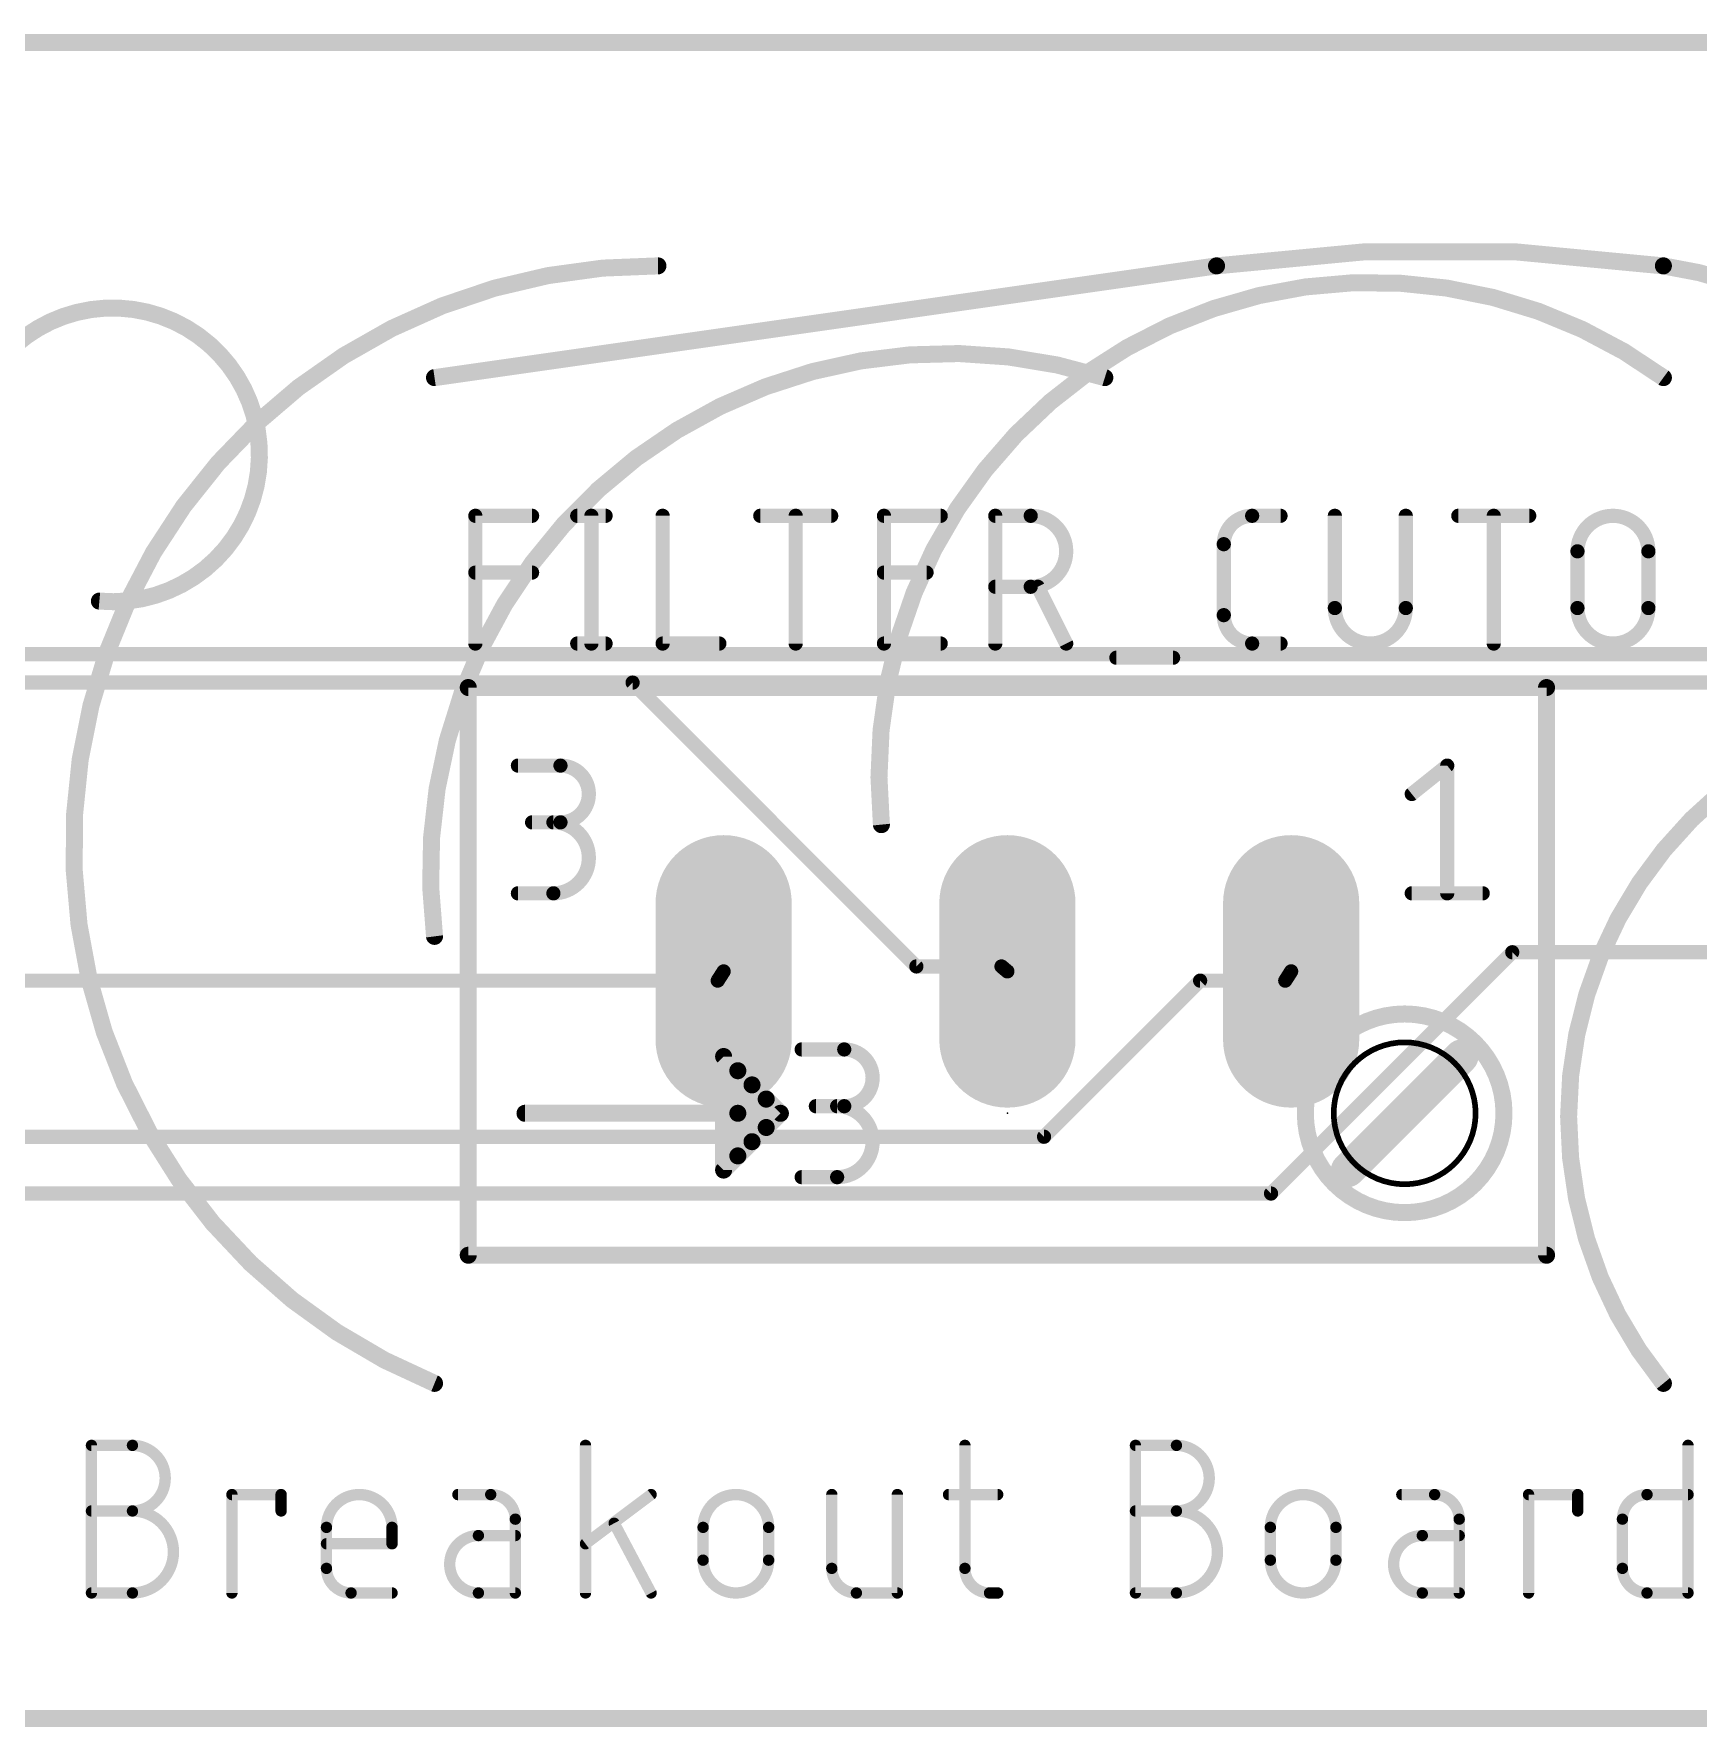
# Model space of a CAD drawing. Extents: x 0 to 140, y 0 to 15.
# Drawn here: x 83.41 to 98.31, y -0.08 to 15.08 of the extents above; entities that cross this region are included whole.
import ezdxf

# ---------------------------------------------------------------- set-up
doc = ezdxf.new("R2010")
doc.units = 0
for name, color, linetype in [('1', 12, 'CONTINUOUS'), ('16', 132, 'CONTINUOUS'), ('17', 110, 'CONTINUOUS'), ('20', 31, 'CONTINUOUS'), ('21', 253, 'CONTINUOUS'), ('22', 253, 'CONTINUOUS'), ('23', 53, 'CONTINUOUS'), ('25', 253, 'CONTINUOUS'), ('51', 253, 'CONTINUOUS')]:
    doc.layers.add(name, color=color, linetype=linetype)

# ---------------------------------------------------------------- blocks, each defined once
blk = doc.blocks.new('LONGP100')
at = {"const_width": 1}
blk.add_lwpolyline([(-0.5, 0), (0.5, 0)], dxfattribs=at)
at = {"const_width": 0.5}
for points in [[(-0.5, 0.25, 1), (-0.5, -0.25)], [(0.5, -0.25, 1), (0.5, 0.25)]]:
    blk.add_lwpolyline(points, format="xyb", dxfattribs=at)

msp = doc.modelspace()

# ---------------------------------------------------------------- linework, layer by layer
at = {"layer": '1', "const_width": 0.127}
for points in [[(80.772, 9.525), (120.904, 9.525)], [(80.899, 9.271), (118.618, 9.271)], [(94.488, 4.699), (96.647, 6.858)], [(96.647, 6.858), (119.126, 6.858)], [(82.55, 6.604), (89.535, 6.604)], [(89.535, 6.604), (89.5879, 6.6867)], [(92.456, 5.207), (93.853, 6.604)], [(93.853, 6.604), (94.615, 6.604)], [(94.615, 6.604), (94.6679, 6.6867)], [(73.533, 5.207), (92.456, 5.207)], [(71.882, 4.699), (94.488, 4.699)]]:
    msp.add_lwpolyline(points, dxfattribs=at)
at = {"layer": '1', "const_width": 0.0635}
for points in [[(96.647, 6.8898, 1), (96.647, 6.8263)], [(96.6695, 6.8355, 1), (96.6245, 6.8805)], [(89.535, 6.5723, 1), (89.535, 6.6357)], [(89.6147, 6.6696, 1), (89.5612, 6.7039)], [(93.853, 6.6357, 1), (93.853, 6.5723)], [(93.8755, 6.5815, 1), (93.8305, 6.6265)], [(94.615, 6.5723, 1), (94.615, 6.6357)], [(94.6947, 6.6696, 1), (94.6412, 6.7039)], [(89.5082, 6.6211, 1), (89.5618, 6.5869)], [(94.5882, 6.6211, 1), (94.6418, 6.5869)], [(92.4335, 5.2295, 1), (92.4785, 5.1845)], [(92.456, 5.1753, 1), (92.456, 5.2387)], [(94.4655, 4.7215, 1), (94.5105, 4.6765)], [(94.488, 4.6673, 1), (94.488, 4.7307)]]:
    msp.add_lwpolyline(points, format="xyb", dxfattribs=at)
at = {"layer": '16', "const_width": 0.127}
for points in [[(67.818, 9.271), (88.773, 9.271)], [(88.773, 9.271), (91.313, 6.731)], [(91.313, 6.731), (92.075, 6.731)], [(92.075, 6.731), (92.1279, 6.6867)]]:
    msp.add_lwpolyline(points, dxfattribs=at)
at = {"layer": '16', "const_width": 0.0635}
for points in [[(88.7955, 9.2935, 1), (88.7505, 9.2485)], [(88.773, 9.2393, 1), (88.773, 9.3028)], [(91.313, 6.7628, 1), (91.313, 6.6993)], [(91.2905, 6.7085, 1), (91.3355, 6.7535)], [(92.0954, 6.7554, 1), (92.0546, 6.7066)], [(92.075, 6.6993, 1), (92.075, 6.7628)], [(92.1075, 6.6624, 1), (92.1483, 6.7111)]]:
    msp.add_lwpolyline(points, format="xyb", dxfattribs=at)
at = {"layer": '20', "const_width": 0.1524}
for points in [[(0, 15), (140, 15)], [(140, 0), (0, 0)]]:
    msp.add_lwpolyline(points, dxfattribs=at)
at = {"layer": '21'}
for points, const_width in [([(98, 13, 0.0711), (94, 13)], 0.1524), ([(93.9946, 13.0377, 1), (94.0054, 12.9623)], 0.0762), ([(94.0054, 12.9623, 1), (93.9946, 13.0377)], 0.0762), ([(100, 12, 0.1623), (98, 13)], 0.1524), ([(98.0054, 13.0377, 1), (97.9946, 12.9623)], 0.0762), ([(97.9946, 12.9623, 1), (98.0054, 13.0377)], 0.0762), ([(84, 10, 1.7936), (83, 12)], 0.1524), ([(86.9946, 12.0377, 1), (87.0054, 11.9623)], 0.0762), ([(84.0034, 10.0379, 1), (83.9966, 9.9621)], 0.0762), ([(87.3019, 9.2649, 1), (87.3019, 9.1887)], 0.0762), ([(87.34, 9.2268, 1), (87.2638, 9.2268)], 0.0762), ([(96.992, 9.2268, 1), (96.9158, 9.2268)], 0.0762), ([(96.9539, 9.1887, 1), (96.9539, 9.2649)], 0.0762), ([(87.7464, 8.56, 1), (87.7464, 8.4965)], 0.0635), ([(88.1274, 8.56, 1), (88.1274, 8.4965)], 0.0635), ([(88.1274, 8.0203, 1), (88.1274, 8.5282)], 0.127), ([(88.1274, 8.4965, 1), (88.1274, 8.56)], 0.0635), ([(96.0967, 8.5282, 1), (96.0332, 8.5282)], 0.0635), ([(96.0847, 8.5035, 1), (96.0451, 8.553)], 0.0635), ([(95.7276, 8.299, 1), (95.7672, 8.2495)], 0.0635), ([(87.8734, 8.052, 1), (87.8734, 7.9885)], 0.0635), ([(88.0639, 7.3853, 1), (88.0639, 8.0203)], 0.127), ([(88.0639, 8.052, 1), (88.0639, 7.9885)], 0.0635), ([(88.1274, 8.052, 1), (88.1274, 7.9885)], 0.0635), ([(88.1274, 7.9885, 1), (88.1274, 8.052)], 0.0635), ([(87.7464, 7.417, 1), (87.7464, 7.3535)], 0.0635), ([(88.0639, 7.417, 1), (88.0639, 7.3535)], 0.0635), ([(88.0639, 7.3535, 1), (88.0639, 7.417)], 0.0635), ([(95.7474, 7.417, 1), (95.7474, 7.3535)], 0.0635), ([(96.3824, 7.3535, 1), (96.3824, 7.417)], 0.0635), ([(96.0332, 7.3853, 1), (96.0967, 7.3853)], 0.0635), ([(95.6839, 4.7818, 1), (95.6839, 6.0518, 1), (95.6839, 4.7818)], 0.0508), ([(96.2458, 5.8709, 1), (96.138, 5.9786)], 0.1524), ([(95.122, 4.9626, 1), (95.2298, 4.8549)], 0.1524), ([(87.3019, 4.1848, 1), (87.3019, 4.1086)], 0.0762), ([(87.2638, 4.1467, 1), (87.34, 4.1467)], 0.0762), ([(96.9158, 4.1467, 1), (96.992, 4.1467)], 0.0762), ([(96.9539, 4.1086, 1), (96.9539, 4.1848)], 0.0762), ([(83.9545, 2.4452, 1), (83.9037, 2.4452)], 0.0508), ([(83.9291, 2.4706, 1), (83.9291, 2.4198)], 0.0508), ([(84.296, 1.8582, 1), (84.296, 2.4452)], 0.1016), ([(84.296, 2.4706, 1), (84.296, 2.4198)], 0.0508), ([(84.296, 2.4198, 1), (84.296, 2.4706)], 0.0508), ([(88.3768, 2.4452, 1), (88.326, 2.4452)], 0.0508), ([(91.7732, 2.4452, 1), (91.7224, 2.4452)], 0.0508), ([(93.2997, 2.4452, 1), (93.2489, 2.4452)], 0.0508), ([(93.2743, 2.4706, 1), (93.2743, 2.4198)], 0.0508), ([(93.6412, 1.8582, 1), (93.6412, 2.4452)], 0.1016), ([(93.6412, 2.4706, 1), (93.6412, 2.4198)], 0.0508), ([(93.6412, 2.4198, 1), (93.6412, 2.4706)], 0.0508), ([(98.2457, 2.4452, 1), (98.1949, 2.4452)], 0.0508), ([(85.2118, 2.0049, 1), (85.161, 2.0049)], 0.0508), ([(85.1864, 2.0303, 1), (85.1864, 1.9795)], 0.0508), ([(85.6521, 2.0049, 1), (85.6013, 2.0049)], 0.0508), ([(85.6267, 1.9795, 1), (85.6267, 2.0303)], 0.0508), ([(86.6198, 1.7114, 1), (86.0328, 1.7114)], 0.1016), ([(87.2094, 2.0303, 1), (87.2094, 1.9795)], 0.0508), ([(87.723, 1.7848, 0.4142), (87.5029, 2.005)], 0.1016), ([(87.5029, 2.0303, 1), (87.5029, 1.9795)], 0.0508), ([(87.5029, 1.9795, 1), (87.5029, 2.0303)], 0.0508), ([(88.9537, 1.9846, 1), (88.9232, 2.0253)], 0.0508), ([(89.9909, 1.7114, 1), (89.4039, 1.7114)], 0.1016), ([(90.5814, 2.0049, 1), (90.5306, 2.0049)], 0.0508), ([(91.1685, 2.0049, 1), (91.1176, 2.0049)], 0.0508), ([(91.6011, 2.0303, 1), (91.6011, 1.9795)], 0.0508), ([(92.0413, 1.9795, 1), (92.0413, 2.0303)], 0.0508), ([(95.0689, 1.7114, 1), (94.4818, 1.7114)], 0.1016), ([(95.6584, 2.0303, 1), (95.6584, 1.9795)], 0.0508), ([(96.1721, 1.7848, 0.4142), (95.952, 2.005)], 0.1016), ([(95.952, 2.0303, 1), (95.952, 1.9795)], 0.0508), ([(95.952, 1.9795, 1), (95.952, 2.0303)], 0.0508), ([(96.8186, 2.0049, 1), (96.7678, 2.0049)], 0.0508), ([(96.7932, 2.0303, 1), (96.7932, 1.9795)], 0.0508), ([(97.2588, 2.0049, 1), (97.208, 2.0049)], 0.0508), ([(97.2334, 1.9795, 1), (97.2334, 2.0303)], 0.0508), ([(97.8535, 2.0049, 0.4142), (97.6333, 1.7848)], 0.1016), ([(97.8535, 2.0303, 1), (97.8535, 1.9795)], 0.0508), ([(97.8535, 1.9795, 1), (97.8535, 2.0303)], 0.0508), ([(98.2203, 1.9795, 1), (98.2203, 2.0303)], 0.0508), ([(83.9291, 1.8836, 1), (83.9291, 1.8328)], 0.0508), ([(84.296, 1.1244, 1), (84.296, 1.8582)], 0.1016), ([(84.296, 1.8836, 1), (84.296, 1.8328)], 0.0508), ([(84.296, 1.8836, 1), (84.296, 1.8328)], 0.0508), ([(84.296, 1.8328, 1), (84.296, 1.8836)], 0.0508), ([(85.6013, 1.8582, 1), (85.6521, 1.8582)], 0.0508), ([(87.7484, 1.7848, 1), (87.6976, 1.7848)], 0.0508), ([(93.2743, 1.8836, 1), (93.2743, 1.8328)], 0.0508), ([(93.6412, 1.1244, 1), (93.6412, 1.8582)], 0.1016), ([(93.6412, 1.8836, 1), (93.6412, 1.8328)], 0.0508), ([(93.6412, 1.8836, 1), (93.6412, 1.8328)], 0.0508), ([(93.6412, 1.8328, 1), (93.6412, 1.8836)], 0.0508), ([(96.1975, 1.7848, 1), (96.1467, 1.7848)], 0.0508), ([(97.208, 1.8582, 1), (97.2588, 1.8582)], 0.0508), ([(97.6587, 1.7848, 1), (97.6079, 1.7848)], 0.0508), ([(86.0582, 1.7114, 1), (86.0074, 1.7114)], 0.0508), ([(86.0074, 1.7114, 1), (86.0582, 1.7114)], 0.0508), ([(86.6452, 1.7114, 1), (86.5944, 1.7114)], 0.0508), ([(86.5944, 1.7114, 1), (86.6452, 1.7114)], 0.0508), ([(87.3928, 1.6381, 1), (87.3928, 1.1244)], 0.1016), ([(87.3928, 1.6635, 1), (87.3928, 1.6127)], 0.0508), ([(87.3928, 1.6127, 1), (87.3928, 1.6635)], 0.0508), ([(87.6976, 1.7848, 1), (87.7484, 1.7848)], 0.0508), ([(87.723, 1.6127, 1), (87.723, 1.6635)], 0.0508), ([(88.6307, 1.76, 1), (88.5858, 1.7362)], 0.0508), ([(89.4293, 1.7114, 1), (89.3785, 1.7114)], 0.0508), ([(89.3785, 1.7114, 1), (89.4293, 1.7114)], 0.0508), ([(90.0163, 1.7114, 1), (89.9655, 1.7114)], 0.0508), ([(89.9655, 1.7114, 1), (90.0163, 1.7114)], 0.0508), ([(94.5072, 1.7114, 1), (94.4564, 1.7114)], 0.0508), ([(94.4564, 1.7114, 1), (94.5072, 1.7114)], 0.0508), ([(95.0943, 1.7114, 1), (95.0435, 1.7114)], 0.0508), ([(95.0435, 1.7114, 1), (95.0943, 1.7114)], 0.0508), ([(95.8419, 1.6381, 1), (95.8419, 1.1244)], 0.1016), ([(95.8419, 1.6635, 1), (95.8419, 1.6127)], 0.0508), ([(95.8419, 1.6127, 1), (95.8419, 1.6635)], 0.0508), ([(96.1467, 1.7848, 1), (96.1975, 1.7848)], 0.0508), ([(96.1721, 1.6127, 1), (96.1721, 1.6635)], 0.0508), ([(97.6079, 1.7848, 1), (97.6587, 1.7848)], 0.0508), ([(86.0328, 1.5901, 1), (86.0328, 1.5393)], 0.0508), ([(86.5944, 1.5647, 1), (86.6452, 1.5647)], 0.0508), ([(86.6198, 1.5393, 1), (86.6198, 1.5901)], 0.0508), ([(88.3362, 1.585, 1), (88.3667, 1.5444)], 0.0508), ([(86.0328, 1.3445, 0.4142), (86.2529, 1.1244)], 0.1016), ([(86.0582, 1.3445, 1), (86.0074, 1.3445)], 0.0508), ([(86.0074, 1.3445, 1), (86.0582, 1.3445)], 0.0508), ([(89.4039, 1.4179, 1), (89.9909, 1.4179)], 0.1016), ([(89.4293, 1.4179, 1), (89.3785, 1.4179)], 0.0508), ([(89.3785, 1.4179, 1), (89.4293, 1.4179)], 0.0508), ([(90.0163, 1.4179, 1), (89.9655, 1.4179)], 0.0508), ([(89.9655, 1.4179, 1), (90.0163, 1.4179)], 0.0508), ([(90.556, 1.3445, 0.4142), (90.7762, 1.1244)], 0.1016), ([(90.5814, 1.3445, 1), (90.5306, 1.3445)], 0.0508), ([(90.5306, 1.3445, 1), (90.5814, 1.3445)], 0.0508), ([(91.7478, 1.3445, 0.4142), (91.968, 1.1244)], 0.1016), ([(91.7732, 1.3445, 1), (91.7224, 1.3445)], 0.0508), ([(91.7224, 1.3445, 1), (91.7732, 1.3445)], 0.0508), ([(94.4818, 1.4179, 1), (95.0689, 1.4179)], 0.1016), ([(94.5072, 1.4179, 1), (94.4564, 1.4179)], 0.0508), ([(94.4564, 1.4179, 1), (94.5072, 1.4179)], 0.0508), ([(95.0943, 1.4179, 1), (95.0435, 1.4179)], 0.0508), ([(95.0435, 1.4179, 1), (95.0943, 1.4179)], 0.0508), ([(97.6333, 1.3445, 0.4142), (97.8535, 1.1244)], 0.1016), ([(97.6587, 1.3445, 1), (97.6079, 1.3445)], 0.0508), ([(97.6079, 1.3445, 1), (97.6587, 1.3445)], 0.0508), ([(83.9291, 1.1498, 1), (83.9291, 1.099)], 0.0508), ([(83.9037, 1.1244, 1), (83.9545, 1.1244)], 0.0508), ([(84.296, 1.1498, 1), (84.296, 1.099)], 0.0508), ([(84.296, 1.099, 1), (84.296, 1.1498)], 0.0508), ([(85.161, 1.1244, 1), (85.2118, 1.1244)], 0.0508), ([(86.2529, 1.1498, 1), (86.2529, 1.099)], 0.0508), ([(86.2529, 1.099, 1), (86.2529, 1.1498)], 0.0508), ([(86.6198, 1.099, 1), (86.6198, 1.1498)], 0.0508), ([(87.3928, 1.1498, 1), (87.3928, 1.099)], 0.0508), ([(87.3928, 1.099, 1), (87.3928, 1.1498)], 0.0508), ([(87.6976, 1.1244, 1), (87.7484, 1.1244)], 0.0508), ([(87.723, 1.099, 1), (87.723, 1.1498)], 0.0508), ([(88.326, 1.1244, 1), (88.3768, 1.1244)], 0.0508), ([(88.916, 1.1125, 1), (88.9609, 1.1363)], 0.0508), ([(90.7762, 1.1498, 1), (90.7762, 1.099)], 0.0508), ([(90.7762, 1.099, 1), (90.7762, 1.1498)], 0.0508), ([(91.1176, 1.1244, 1), (91.1685, 1.1244)], 0.0508), ([(91.1431, 1.099, 1), (91.1431, 1.1498)], 0.0508), ([(91.968, 1.1498, 1), (91.968, 1.099)], 0.0508), ([(91.968, 1.099, 1), (91.968, 1.1498)], 0.0508), ([(92.0413, 1.099, 1), (92.0413, 1.1498)], 0.0508), ([(93.2743, 1.1498, 1), (93.2743, 1.099)], 0.0508), ([(93.2489, 1.1244, 1), (93.2997, 1.1244)], 0.0508), ([(93.6412, 1.1498, 1), (93.6412, 1.099)], 0.0508), ([(93.6412, 1.099, 1), (93.6412, 1.1498)], 0.0508), ([(95.8419, 1.1498, 1), (95.8419, 1.099)], 0.0508), ([(95.8419, 1.099, 1), (95.8419, 1.1498)], 0.0508), ([(96.1467, 1.1244, 1), (96.1975, 1.1244)], 0.0508), ([(96.1721, 1.099, 1), (96.1721, 1.1498)], 0.0508), ([(96.7678, 1.1244, 1), (96.8186, 1.1244)], 0.0508), ([(97.8535, 1.1498, 1), (97.8535, 1.099)], 0.0508), ([(97.8535, 1.099, 1), (97.8535, 1.1498)], 0.0508), ([(98.1949, 1.1244, 1), (98.2457, 1.1244)], 0.0508), ([(98.2203, 1.099, 1), (98.2203, 1.1498)], 0.0508)]:
    msp.add_lwpolyline(points, format="xyb", dxfattribs=dict(at, const_width=const_width))
for points, const_width in [([(87, 12), (94, 13)], 0.1524), ([(87.3019, 9.2268), (96.9539, 9.2268)], 0.1524), ([(87.3019, 4.1467), (87.3019, 9.2268)], 0.1524), ([(96.9539, 9.2268), (96.9539, 4.1467)], 0.1524), ([(87.7464, 8.5282), (88.1274, 8.5282)], 0.127), ([(95.7474, 8.2743), (96.0649, 8.5282)], 0.127), ([(96.0649, 8.5282), (96.0649, 7.3853)], 0.127), ([(88.1274, 8.0203), (87.8734, 8.0203)], 0.127), ([(87.7464, 7.3853), (88.0639, 7.3853)], 0.127), ([(95.7474, 7.3853), (96.3824, 7.3853)], 0.127), ([(96.1919, 5.9248), (95.1759, 4.9088)], 0.3048), ([(87.3019, 4.1467), (96.9539, 4.1467)], 0.1524), ([(83.9291, 1.1244), (83.9291, 2.4452)], 0.1016), ([(83.9291, 2.4452), (84.296, 2.4452)], 0.1016), ([(88.3514, 1.1244), (88.3514, 2.4452)], 0.1016), ([(91.7478, 2.4452), (91.7478, 1.3445)], 0.1016), ([(93.2743, 1.1244), (93.2743, 2.4452)], 0.1016), ([(93.2743, 2.4452), (93.6412, 2.4452)], 0.1016), ([(98.2203, 2.4452), (98.2203, 1.1244)], 0.1016), ([(85.1864, 1.1244), (85.1864, 2.0049)], 0.1016), ([(85.1864, 2.0049), (85.6267, 2.0049)], 0.1016), ([(85.6267, 2.0049), (85.6267, 1.8582)], 0.1016), ([(87.5029, 2.0049), (87.2094, 2.0049)], 0.1016), ([(88.9385, 2.0049), (88.3514, 1.5647)], 0.1016), ([(90.556, 2.0049), (90.556, 1.3445)], 0.1016), ([(91.1431, 1.1244), (91.1431, 2.0049)], 0.1016), ([(91.6011, 2.0049), (92.0413, 2.0049)], 0.1016), ([(95.952, 2.0049), (95.6584, 2.0049)], 0.1016), ([(96.7932, 1.1244), (96.7932, 2.0049)], 0.1016), ([(96.7932, 2.0049), (97.2334, 2.0049)], 0.1016), ([(97.2334, 2.0049), (97.2334, 1.8582)], 0.1016), ([(97.8535, 2.0049), (98.2203, 2.0049)], 0.1016), ([(83.9291, 1.8582), (84.296, 1.8582)], 0.1016), ([(87.723, 1.1244), (87.723, 1.7848)], 0.1016), ([(93.2743, 1.8582), (93.6412, 1.8582)], 0.1016), ([(96.1721, 1.1244), (96.1721, 1.7848)], 0.1016), ([(97.6333, 1.3445), (97.6333, 1.7848)], 0.1016), ([(86.0328, 1.3445), (86.0328, 1.7114)], 0.1016), ([(86.6198, 1.7114), (86.6198, 1.5647)], 0.1016), ([(87.723, 1.6381), (87.3928, 1.6381)], 0.1016), ([(88.9385, 1.1244), (88.6083, 1.7481)], 0.1016), ([(89.4039, 1.4179), (89.4039, 1.7114)], 0.1016), ([(89.9909, 1.7114), (89.9909, 1.4179)], 0.1016), ([(94.4818, 1.4179), (94.4818, 1.7114)], 0.1016), ([(95.0689, 1.7114), (95.0689, 1.4179)], 0.1016), ([(96.1721, 1.6381), (95.8419, 1.6381)], 0.1016), ([(86.6198, 1.5647), (86.0328, 1.5647)], 0.1016), ([(84.296, 1.1244), (83.9291, 1.1244)], 0.1016), ([(86.6198, 1.1244), (86.2529, 1.1244)], 0.1016), ([(87.3928, 1.1244), (87.723, 1.1244)], 0.1016), ([(90.7762, 1.1244), (91.1431, 1.1244)], 0.1016), ([(91.968, 1.1244), (92.0413, 1.1244)], 0.1016), ([(93.6412, 1.1244), (93.2743, 1.1244)], 0.1016), ([(95.8419, 1.1244), (96.1721, 1.1244)], 0.1016), ([(98.2203, 1.1244), (97.8535, 1.1244)], 0.1016)]:
    msp.add_lwpolyline(points, dxfattribs=dict(at, const_width=const_width))
at = {"layer": '22'}
for points, const_width in [([(89, 13, 0.8258), (87, 3)], 0.1524), ([(88.9997, 12.9619, 1), (89.0003, 13.0381)], 0.0762), ([(98, 12, 0.6487), (91, 8)], 0.1524), ([(93, 12, 0.5473), (87, 7)], 0.1524), ([(92.9885, 11.9637, 1), (93.0115, 12.0363)], 0.0762), ([(97.9775, 11.9693, 1), (98.0225, 12.0307)], 0.0762), ([(102, 9, 0.7383), (98, 3)], 0.1524), ([(90.9621, 7.9962, 1), (91.0379, 8.0038)], 0.0762), ([(86.9622, 6.9952, 1), (87.0378, 7.0048)], 0.0762), ([(86.9856, 2.9647, 1), (87.0144, 3.0353)], 0.0762), ([(97.9705, 2.9759, 1), (98.0295, 3.0241)], 0.0762)]:
    msp.add_lwpolyline(points, format="xyb", dxfattribs=dict(at, const_width=const_width))
at = {"layer": '23'}
msp.add_point((92.1279, 5.4168), dxfattribs=at)
at = {"layer": '25', "const_width": 0.127}
for points in [[(87.3654, 9.6204), (87.3654, 10.7635)], [(87.3654, 10.7635), (87.8734, 10.7635)], [(88.2773, 10.7635), (88.5313, 10.7635)], [(88.4043, 10.7635), (88.4043, 9.6204)], [(89.0418, 10.7635), (89.0418, 9.6204)], [(89.9156, 10.7635), (90.5506, 10.7635)], [(90.2331, 9.6204), (90.2331, 10.7635)], [(91.023, 9.6204), (91.023, 10.7635)], [(91.023, 10.7635), (91.531, 10.7635)], [(92.0193, 9.6204), (92.0193, 10.7635)], [(92.0193, 10.7635), (92.3368, 10.7635)], [(94.3187, 10.7635), (94.5727, 10.7635)], [(95.059, 10.7635), (95.059, 9.938)], [(95.6941, 9.938), (95.6941, 10.7635)], [(96.1639, 10.7635), (96.799, 10.7635)], [(96.4815, 9.6204), (96.4815, 10.7635)], [(94.0647, 9.8745), (94.0647, 10.5095)], [(97.2308, 9.938), (97.2308, 10.4459)], [(97.8658, 10.4459), (97.8658, 9.938)], [(87.3654, 10.2554), (87.8734, 10.2554)], [(91.023, 10.2554), (91.404, 10.2554)], [(92.3368, 10.1285), (92.0193, 10.1285)], [(92.6543, 9.6204), (92.4003, 10.1285)], [(88.2773, 9.6204), (88.5313, 9.6204)], [(89.0418, 9.6204), (89.5498, 9.6204)], [(91.531, 9.6204), (91.023, 9.6204)], [(93.1033, 9.4935), (93.6113, 9.4935)], [(94.5727, 9.6204), (94.3187, 9.6204)]]:
    msp.add_lwpolyline(points, dxfattribs=at)
at = {"layer": '25'}
for points, const_width in [([(87.3972, 10.7635, 1), (87.3337, 10.7635)], 0.0635), ([(87.3654, 10.7952, 1), (87.3654, 10.7317)], 0.0635), ([(87.8734, 10.7317, 1), (87.8734, 10.7952)], 0.0635), ([(88.2773, 10.7952, 1), (88.2773, 10.7317)], 0.0635), ([(88.436, 10.7635, 1), (88.3725, 10.7635)], 0.0635), ([(88.5313, 10.7317, 1), (88.5313, 10.7952)], 0.0635), ([(89.0736, 10.7635, 1), (89.0101, 10.7635)], 0.0635), ([(89.9156, 10.7952, 1), (89.9156, 10.7317)], 0.0635), ([(90.2648, 10.7635, 1), (90.2013, 10.7635)], 0.0635), ([(90.5506, 10.7317, 1), (90.5506, 10.7952)], 0.0635), ([(91.0547, 10.7635, 1), (90.9912, 10.7635)], 0.0635), ([(91.023, 10.7952, 1), (91.023, 10.7317)], 0.0635), ([(91.531, 10.7317, 1), (91.531, 10.7952)], 0.0635), ([(92.0511, 10.7635, 1), (91.9876, 10.7635)], 0.0635), ([(92.0193, 10.7952, 1), (92.0193, 10.7317)], 0.0635), ([(92.3368, 10.1285, 1), (92.3368, 10.7635)], 0.127), ([(92.3368, 10.7952, 1), (92.3368, 10.7317)], 0.0635), ([(92.3368, 10.7317, 1), (92.3368, 10.7952)], 0.0635), ([(94.3187, 10.7635, 0.4142), (94.0647, 10.5095)], 0.127), ([(94.3187, 10.7952, 1), (94.3187, 10.7317)], 0.0635), ([(94.3187, 10.7317, 1), (94.3187, 10.7952)], 0.0635), ([(94.5727, 10.7317, 1), (94.5727, 10.7952)], 0.0635), ([(95.0908, 10.7635, 1), (95.0273, 10.7635)], 0.0635), ([(95.7258, 10.7635, 1), (95.6623, 10.7635)], 0.0635), ([(96.1639, 10.7952, 1), (96.1639, 10.7317)], 0.0635), ([(96.5132, 10.7635, 1), (96.4497, 10.7635)], 0.0635), ([(96.799, 10.7317, 1), (96.799, 10.7952)], 0.0635), ([(97.8658, 10.4459, 1), (97.2308, 10.4459)], 0.127), ([(94.0965, 10.5095, 1), (94.033, 10.5095)], 0.0635), ([(94.033, 10.5095, 1), (94.0965, 10.5095)], 0.0635), ([(97.2625, 10.4459, 1), (97.199, 10.4459)], 0.0635), ([(97.199, 10.4459, 1), (97.2625, 10.4459)], 0.0635), ([(97.8975, 10.4459, 1), (97.834, 10.4459)], 0.0635), ([(97.834, 10.4459, 1), (97.8975, 10.4459)], 0.0635), ([(87.3654, 10.2872, 1), (87.3654, 10.2237)], 0.0635), ([(87.8734, 10.2237, 1), (87.8734, 10.2872)], 0.0635), ([(91.023, 10.2872, 1), (91.023, 10.2237)], 0.0635), ([(91.404, 10.2237, 1), (91.404, 10.2872)], 0.0635), ([(92.0193, 10.1602, 1), (92.0193, 10.0967)], 0.0635), ([(92.3368, 10.1602, 1), (92.3368, 10.0967)], 0.0635), ([(92.3368, 10.0967, 1), (92.3368, 10.1602)], 0.0635), ([(92.4287, 10.1426, 1), (92.3719, 10.1143)], 0.0635), ([(95.059, 9.938, 1), (95.6941, 9.938)], 0.127), ([(95.0908, 9.938, 1), (95.0273, 9.938)], 0.0635), ([(95.7258, 9.938, 1), (95.6623, 9.938)], 0.0635), ([(97.2625, 9.938, 1), (97.199, 9.938)], 0.0635), ([(97.2308, 9.938, 1), (97.8658, 9.938)], 0.127), ([(97.8975, 9.938, 1), (97.834, 9.938)], 0.0635), ([(94.0647, 9.8745, 0.4142), (94.3187, 9.6204)], 0.127), ([(94.0965, 9.8745, 1), (94.033, 9.8745)], 0.0635), ([(94.033, 9.8745, 1), (94.0965, 9.8745)], 0.0635), ([(95.0273, 9.938, 1), (95.0908, 9.938)], 0.0635), ([(95.6623, 9.938, 1), (95.7258, 9.938)], 0.0635), ([(97.199, 9.938, 1), (97.2625, 9.938)], 0.0635), ([(97.834, 9.938, 1), (97.8975, 9.938)], 0.0635), ([(87.3337, 9.6204, 1), (87.3972, 9.6204)], 0.0635), ([(88.2773, 9.6522, 1), (88.2773, 9.5887)], 0.0635), ([(88.3725, 9.6204, 1), (88.436, 9.6204)], 0.0635), ([(88.5313, 9.5887, 1), (88.5313, 9.6522)], 0.0635), ([(89.0418, 9.6522, 1), (89.0418, 9.5887)], 0.0635), ([(89.0101, 9.6204, 1), (89.0736, 9.6204)], 0.0635), ([(89.5498, 9.5887, 1), (89.5498, 9.6522)], 0.0635), ([(90.2013, 9.6204, 1), (90.2648, 9.6204)], 0.0635), ([(91.023, 9.6522, 1), (91.023, 9.5887)], 0.0635), ([(90.9912, 9.6204, 1), (91.0547, 9.6204)], 0.0635), ([(91.531, 9.5887, 1), (91.531, 9.6522)], 0.0635), ([(91.9876, 9.6204, 1), (92.0511, 9.6204)], 0.0635), ([(92.6259, 9.6063, 1), (92.6827, 9.6346)], 0.0635), ([(93.1033, 9.5252, 1), (93.1033, 9.4617)], 0.0635), ([(93.6113, 9.4617, 1), (93.6113, 9.5252)], 0.0635), ([(94.3187, 9.6522, 1), (94.3187, 9.5887)], 0.0635), ([(94.3187, 9.5887, 1), (94.3187, 9.6522)], 0.0635), ([(94.5727, 9.5887, 1), (94.5727, 9.6522)], 0.0635), ([(96.4497, 9.6204, 1), (96.5132, 9.6204)], 0.0635)]:
    msp.add_lwpolyline(points, format="xyb", dxfattribs=dict(at, const_width=const_width))
at = {"layer": '51'}
for points, const_width in [([(95.6839, 4.5278, 1), (95.6839, 6.3058, 1), (95.6839, 4.5278)], 0.1524), ([(89.626, 5.9248, 1), (89.5498, 5.9248)], 0.0762), ([(89.6148, 5.9517, 1), (89.561, 5.8978)], 0.0762), ([(90.2864, 6.02, 1), (90.2864, 5.9565)], 0.0635), ([(90.6674, 5.4802, 1), (90.6674, 5.9882)], 0.127), ([(90.6674, 6.02, 1), (90.6674, 5.9565)], 0.0635), ([(90.6674, 5.9565, 1), (90.6674, 6.02)], 0.0635), ([(89.753, 5.7978, 1), (89.6768, 5.7978)], 0.0762), ([(89.7418, 5.8247, 1), (89.688, 5.7708)], 0.0762), ([(89.688, 5.7708, 1), (89.7418, 5.8247)], 0.0762), ([(89.88, 5.6707, 1), (89.8038, 5.6707)], 0.0762), ([(89.8688, 5.6977, 1), (89.815, 5.6438)], 0.0762), ([(89.815, 5.6438, 1), (89.8688, 5.6977)], 0.0762), ([(90.007, 5.5438, 1), (89.9308, 5.5438)], 0.0762), ([(89.9958, 5.5707, 1), (89.942, 5.5168)], 0.0762), ([(89.942, 5.5168, 1), (89.9958, 5.5707)], 0.0762), ([(87.8099, 5.4549, 1), (87.8099, 5.3787)], 0.0762), ([(89.7149, 5.4549, 1), (89.7149, 5.3787)], 0.0762), ([(89.753, 5.4168, 1), (89.6768, 5.4168)], 0.0762), ([(89.6768, 5.4168, 1), (89.753, 5.4168)], 0.0762), ([(89.7149, 5.3787, 1), (89.7149, 5.4549)], 0.0762), ([(90.1228, 5.3898, 1), (90.069, 5.4437)], 0.0762), ([(90.069, 5.3898, 1), (90.1228, 5.4437)], 0.0762), ([(90.0959, 5.3787, 1), (90.0959, 5.4549)], 0.0762), ([(90.4134, 5.512, 1), (90.4134, 5.4485)], 0.0635), ([(90.6039, 4.8453, 1), (90.6039, 5.4802)], 0.127), ([(90.6039, 5.512, 1), (90.6039, 5.4485)], 0.0635), ([(90.6674, 5.512, 1), (90.6674, 5.4485)], 0.0635), ([(90.6674, 5.4485, 1), (90.6674, 5.512)], 0.0635), ([(89.942, 5.3167, 1), (89.9958, 5.2628)], 0.0762), ([(89.9308, 5.2898, 1), (90.007, 5.2898)], 0.0762), ([(89.9958, 5.2628, 1), (89.942, 5.3167)], 0.0762), ([(89.815, 5.1897, 1), (89.8688, 5.1358)], 0.0762), ([(89.8038, 5.1627, 1), (89.88, 5.1627)], 0.0762), ([(89.8688, 5.1358, 1), (89.815, 5.1897)], 0.0762), ([(89.688, 5.0627, 1), (89.7418, 5.0088)], 0.0762), ([(89.6768, 5.0358, 1), (89.753, 5.0358)], 0.0762), ([(89.7418, 5.0088, 1), (89.688, 5.0627)], 0.0762), ([(89.561, 4.9357, 1), (89.6148, 4.8818)], 0.0762), ([(89.5498, 4.9088, 1), (89.626, 4.9088)], 0.0762), ([(90.2864, 4.877, 1), (90.2864, 4.8135)], 0.0635), ([(90.6039, 4.877, 1), (90.6039, 4.8135)], 0.0635), ([(90.6039, 4.8135, 1), (90.6039, 4.877)], 0.0635)]:
    msp.add_lwpolyline(points, format="xyb", dxfattribs=dict(at, const_width=const_width))
for points, const_width in [([(89.7149, 5.7978), (89.5879, 5.9248)], 0.1524), ([(89.5879, 5.9248), (89.5879, 4.9088)], 0.1524), ([(90.2864, 5.9882), (90.6674, 5.9882)], 0.127), ([(89.8419, 5.6707), (89.7149, 5.7978)], 0.1524), ([(89.7149, 5.4168), (89.7149, 5.7978)], 0.1524), ([(89.8419, 5.1627), (89.8419, 5.6707)], 0.1524), ([(89.9689, 5.5438), (89.8419, 5.6707)], 0.1524), ([(90.0959, 5.4168), (89.9689, 5.5438)], 0.1524), ([(89.9689, 5.2898), (89.9689, 5.5438)], 0.1524), ([(87.8099, 5.4168), (89.7149, 5.4168)], 0.1524), ([(90.0959, 5.4168), (89.7149, 5.4168)], 0.1524), ([(89.7149, 5.0358), (89.7149, 5.4168)], 0.1524), ([(90.0959, 5.4168), (89.9689, 5.2898)], 0.1524), ([(90.6674, 5.4802), (90.4134, 5.4802)], 0.127), ([(89.9689, 5.2898), (89.8419, 5.1627)], 0.1524), ([(89.8419, 5.1627), (89.7149, 5.0358)], 0.1524), ([(89.5879, 4.9088), (89.7149, 5.0358)], 0.1524), ([(90.2864, 4.8453), (90.6039, 4.8453)], 0.127)]:
    msp.add_lwpolyline(points, dxfattribs=dict(at, const_width=const_width))

# ---------------------------------------------------------------- block references
at = {"layer": '17', "xscale": 1.2192, "yscale": 1.2192, "rotation": 90}
for p in [(89.5879, 6.6867), (89.5879, 6.6867), (92.1279, 6.6867), (92.1279, 6.6867), (94.6679, 6.6867), (94.6679, 6.6867)]:
    msp.add_blockref('LONGP100', p, dxfattribs=at)

doc.saveas('drawing.dxf')
